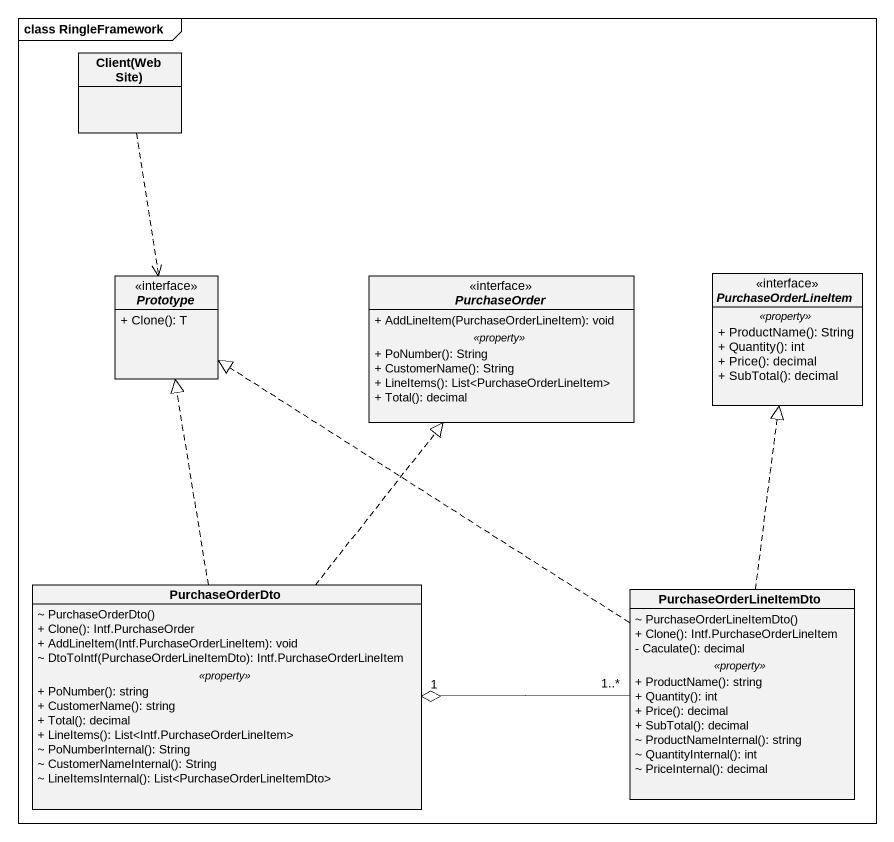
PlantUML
@startuml
mainframe class RingleFramework
hide circle
hide empty members
skinparam classAttributeIconSize 0
class "Client(Web Site)" as Client_Web_Site
interface Prototype {
  + Clone(): T
}
interface PurchaseOrder {
  + AddLineItem(PurchaseOrderLineItem): void
  .. <<property>> ..
  + PoNumber(): String
  + CustomerName(): String
  + LineItems(): List<PurchaseOrderLineItem>
  + Total(): decimal
}
interface PurchaseOrderLineItem {
  .. <<property>> ..
  + ProductName(): String
  + Quantity(): int
  + Price(): decimal
  + SubTotal(): decimal
}
class PurchaseOrderDto {
  ~ PurchaseOrderDto()
  + Clone(): Intf.PurchaseOrder
  + AddLineItem(Intf.PurchaseOrderLineItem): void
  ~ DtoToIntf(PurchaseOrderLineItemDto): Intf.PurchaseOrderLineItem
  .. <<property>> ..
  + PoNumber(): string
  + CustomerName(): string
  + Total(): decimal
  + LineItems(): List<Intf.PurchaseOrderLineItem>
  ~ PoNumberInternal(): String
  ~ CustomerNameInternal(): String
  ~ LineItemsInternal(): List<PurchaseOrderLineItemDto>
}
class PurchaseOrderLineItemDto {
  ~ PurchaseOrderLineItemDto()
  + Clone(): Intf.PurchaseOrderLineItem
  - Caculate(): decimal
  .. <<property>> ..
  + ProductName(): string
  + Quantity(): int
  + Price(): decimal
  + SubTotal(): decimal
  ~ ProductNameInternal(): string
  ~ QuantityInternal(): int
  ~ PriceInternal(): decimal
}
Client_Web_Site ..> Prototype
PurchaseOrderDto .up.|> Prototype
PurchaseOrderDto .up.|> PurchaseOrder
PurchaseOrderLineItemDto .up.|> Prototype
PurchaseOrderLineItemDto .up.|> PurchaseOrderLineItem
PurchaseOrderLineItemDto "1..*" -left-o "1" PurchaseOrderDto
@enduml
